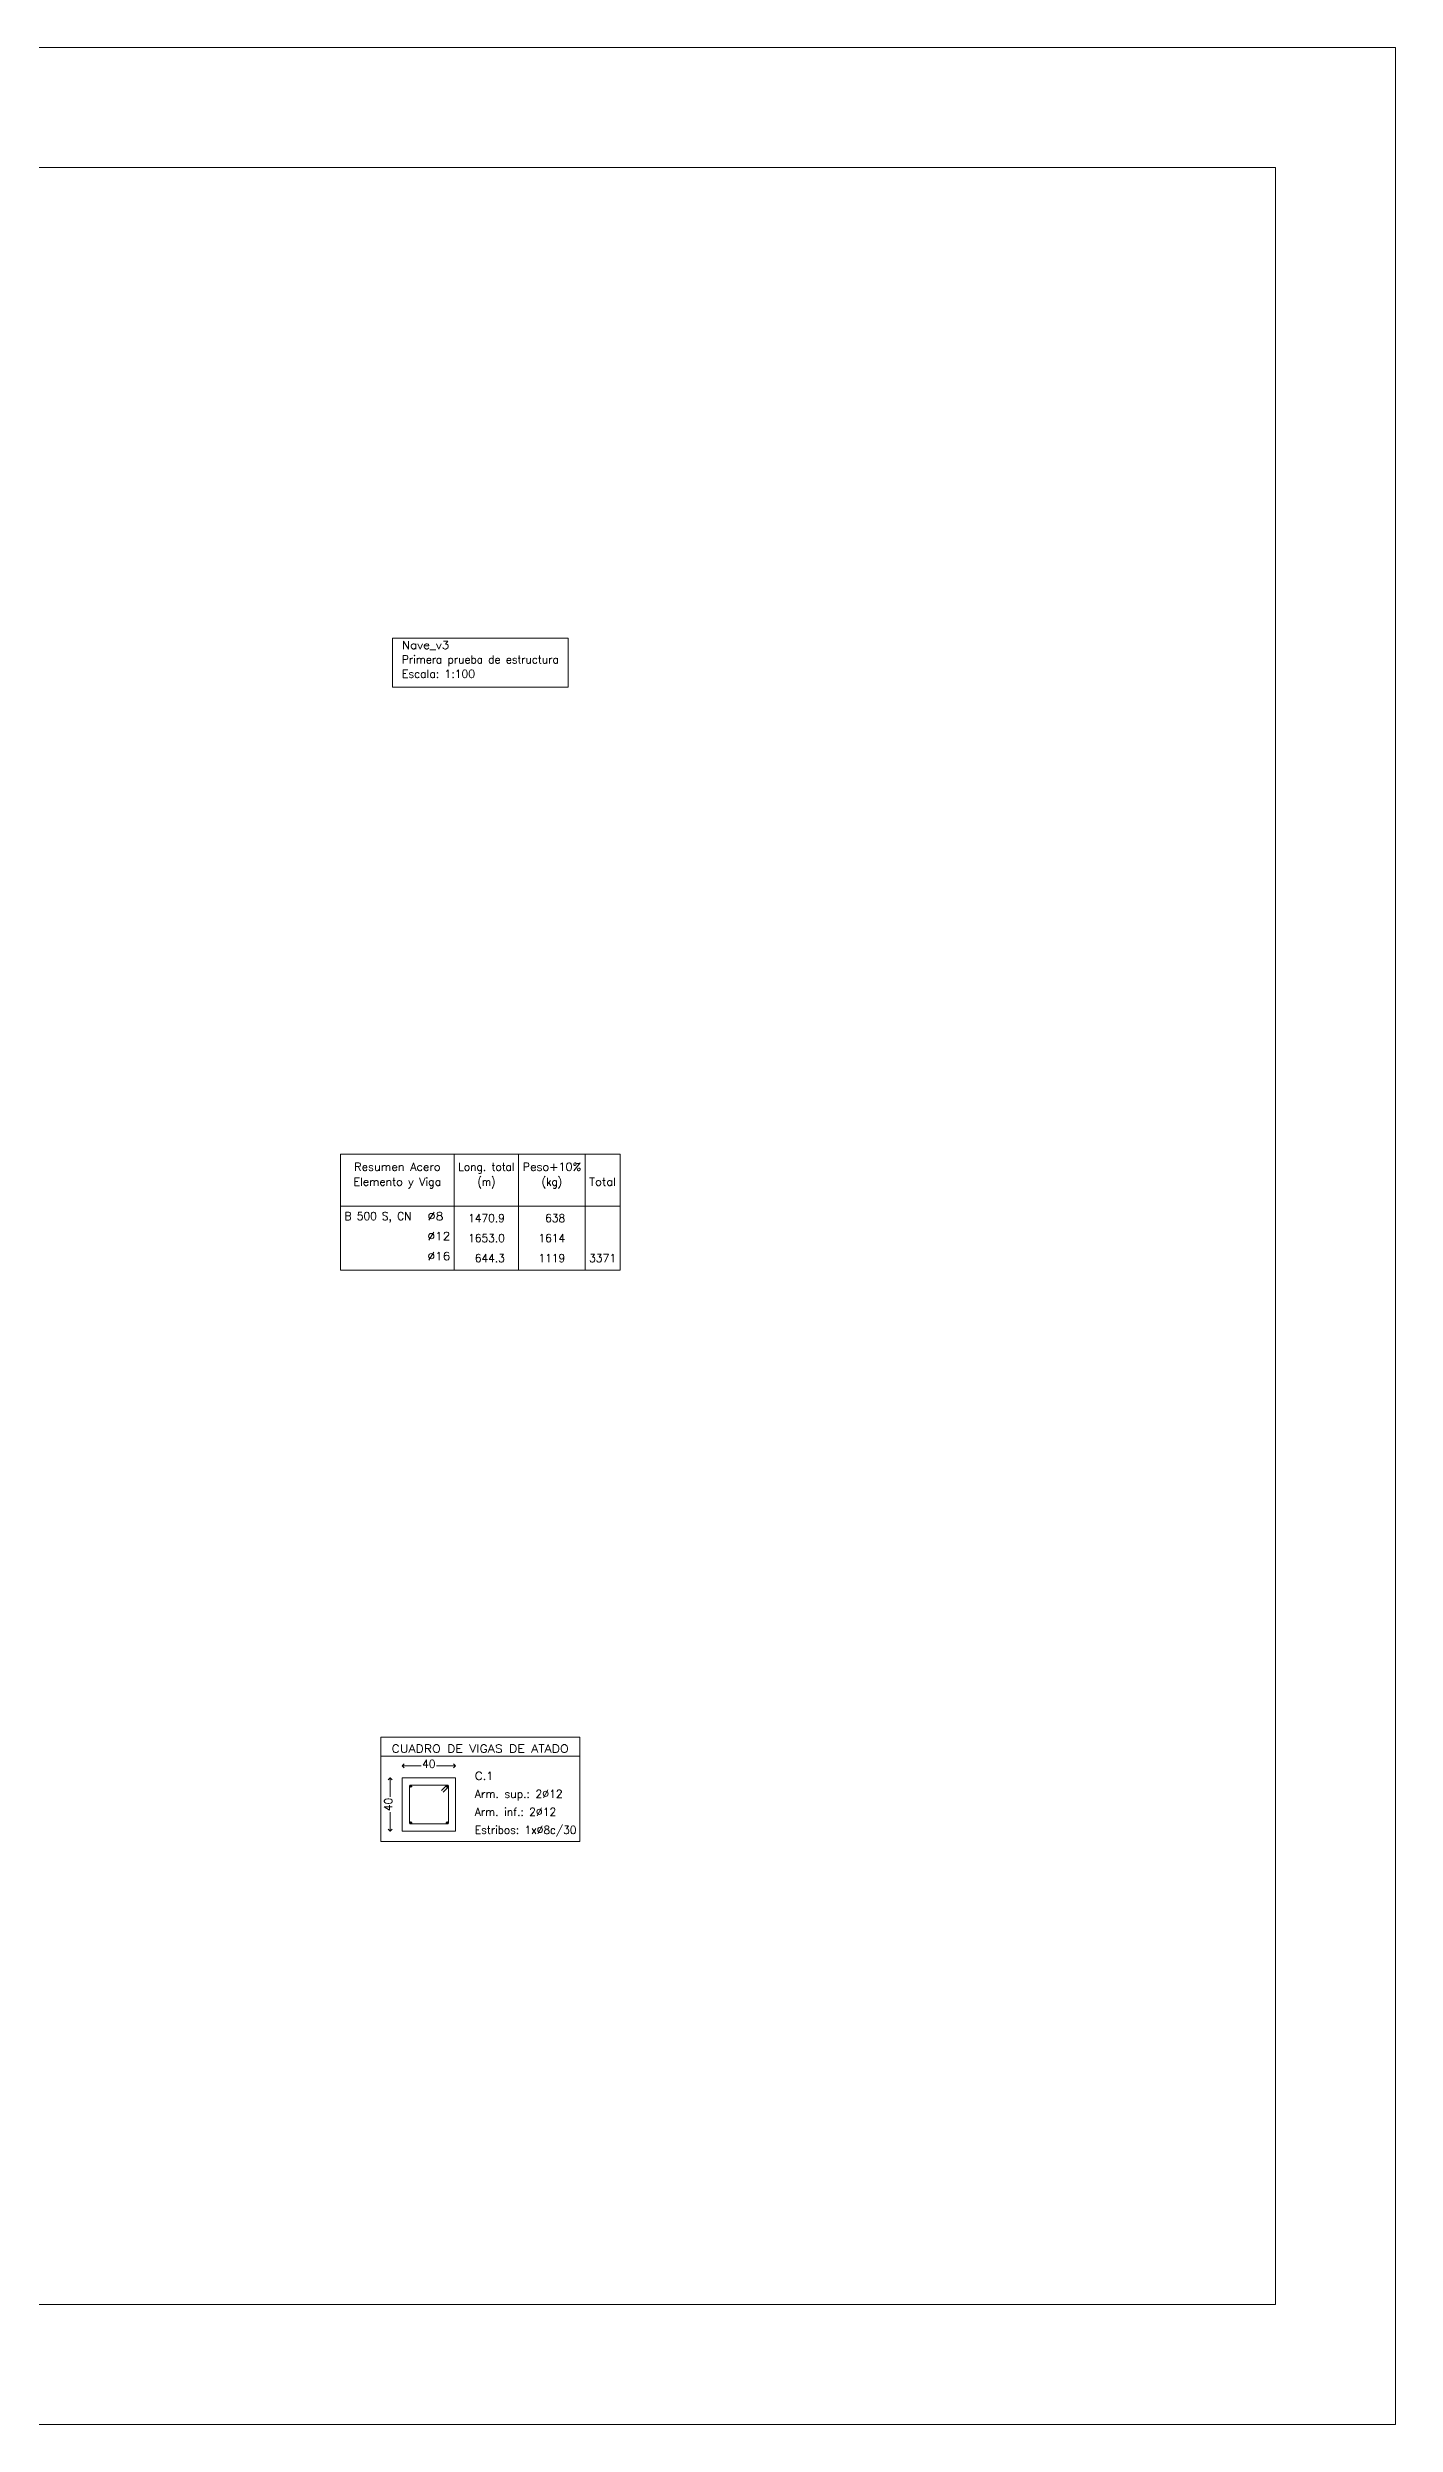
# Model space of a CAD drawing. Header units: millimetres. Extents: x -252 to 259, y -4 to 137.
# Drawn here: x -200.9 to -167.2, y 77.4 to 136.8 of the extents above; entities that cross this region are included whole.
import ezdxf
from ezdxf.enums import TextEntityAlignment as Align

# ---------------------------------------------------------------- set-up
doc = ezdxf.new("R2010")
doc.units = ezdxf.units.MM
for name, color, linetype, lineweight in [('CIM_CUAD_VIG_ATA', 1, 'Continuous', 9), ('RECUAD_LIMITES', 2, 'Continuous', 0), ('RECUAD_MARCO', 1, 'Continuous', 20), ('TABLAS', 1, 'Continuous', 0), ('TEXTO_TABLAS', 1, 'Continuous', 0), ('VGT_BARRAS', 1, 'Continuous', 0), ('VGT_CONTORNO', 3, 'Continuous', 0), ('VGT_COTAS', 2, 'Continuous', 0), ('VGT_ESTRIBOS', 1, 'Continuous', 0), ('VGT_TEXTOS', 2, 'Continuous', 0)]:
    doc.layers.add(name, color=color, linetype=linetype, lineweight=lineweight)
doc.styles.add('CYPETXT', font='romans__.ttf', dxfattribs={"height": 0.2})

msp = doc.modelspace()

# ---------------------------------------------------------------- hatches: boundary and pattern name
at = {"layer": 'VGT_BARRAS'}
h = msp.add_hatch(color=256, dxfattribs=at)
edge = h.paths.add_edge_path(flags=0)
edge.add_arc((-191.813, 93.341), 0.02, 0, 360)
h = msp.add_hatch(color=256, dxfattribs=at)
edge = h.paths.add_edge_path(flags=0)
edge.add_arc((-190.906, 93.341), 0.02, 0, 360)
h = msp.add_hatch(color=256, dxfattribs=at)
edge = h.paths.add_edge_path(flags=0)
edge.add_arc((-191.813, 92.434), 0.02, 0, 360)
h = msp.add_hatch(color=256, dxfattribs=at)
edge = h.paths.add_edge_path(flags=0)
edge.add_arc((-190.906, 92.434), 0.02, 0, 360)

# ---------------------------------------------------------------- linework, layer by layer
at = {"layer": 'RECUAD_LIMITES'}
msp.add_lwpolyline([(-251.203, 77.395), (-167.203, 77.395), (-167.203, 136.795), (-251.203, 136.795), (-251.203, 77.395)], close=True, dxfattribs=at)
at = {"layer": 'RECUAD_MARCO'}
msp.add_lwpolyline([(-248.203, 80.395), (-170.203, 80.395), (-170.203, 133.795), (-248.203, 133.795), (-248.203, 80.395)], close=True, dxfattribs=at)
at = {"layer": 'TABLAS'}
for p, q in [((-190.726, 106.242), (-190.726, 109.142)), ((-189.119, 106.242), (-189.119, 109.142)), ((-187.455, 106.242), (-187.455, 109.142)), ((-193.57, 107.842), (-186.583, 107.842))]:
    msp.add_line(p, q, dxfattribs=at)
for points in [[(-192.275, 120.809), (-187.877, 120.809), (-187.877, 122.039), (-192.275, 122.039), (-192.275, 120.809)], [(-193.57, 106.242), (-186.583, 106.242), (-186.583, 109.142), (-193.57, 109.142), (-193.57, 106.242)]]:
    msp.add_lwpolyline(points, close=True, dxfattribs=at)
at = {"layer": 'VGT_BARRAS'}
for p, q in [((-191.843, 93.341), (-191.783, 93.341)), ((-191.813, 93.371), (-191.813, 93.311)), ((-190.936, 93.341), (-190.876, 93.341)), ((-190.906, 93.371), (-190.906, 93.311)), ((-191.843, 92.434), (-191.783, 92.434)), ((-191.813, 92.464), (-191.813, 92.404)), ((-190.936, 92.434), (-190.876, 92.434)), ((-190.906, 92.464), (-190.906, 92.404))]:
    msp.add_line(p, q, dxfattribs=at)
for centre in [(-191.813, 93.341), (-191.813, 93.341), (-190.906, 93.341), (-190.906, 93.341), (-191.813, 92.434), (-191.813, 92.434), (-190.906, 92.434), (-190.906, 92.434)]:
    msp.add_circle(centre, 0.02, dxfattribs=at)
at = {"layer": 'VGT_CONTORNO'}
msp.add_lwpolyline([(-192.026, 92.221), (-190.693, 92.221), (-190.693, 93.554), (-192.026, 93.554), (-192.026, 92.221)], close=True, dxfattribs=at)
at = {"layer": 'VGT_COTAS'}
for p, q in [((-192.026, 93.854), (-191.976, 93.904)), ((-192.026, 93.853), (-192.026, 93.856)), ((-192.026, 93.854), (-191.976, 93.804)), ((-192.026, 93.854), (-191.553, 93.854)), ((-191.167, 93.854), (-190.693, 93.854)), ((-190.693, 93.854), (-190.743, 93.904)), ((-190.693, 93.854), (-190.743, 93.804)), ((-190.693, 93.853), (-190.693, 93.856)), ((-192.326, 93.554), (-192.376, 93.504)), ((-192.328, 93.554), (-192.325, 93.554)), ((-192.326, 93.554), (-192.276, 93.504)), ((-192.326, 93.081), (-192.326, 93.554)), ((-192.326, 92.221), (-192.326, 92.695)), ((-192.326, 92.221), (-192.376, 92.271)), ((-192.328, 92.221), (-192.325, 92.221)), ((-192.326, 92.221), (-192.276, 92.271))]:
    msp.add_line(p, q, dxfattribs=at)
at = {"layer": 'VGT_ESTRIBOS'}
for p, q in [((-191.846, 93.354), (-191.846, 92.421)), ((-190.893, 93.374), (-191.826, 93.374)), ((-190.917, 93.374), (-191.049, 93.242)), ((-190.873, 93.33), (-191.005, 93.198)), ((-190.873, 92.421), (-190.873, 93.354)), ((-191.826, 92.401), (-190.893, 92.401))]:
    msp.add_line(p, q, dxfattribs=at)
for centre, start, end in [((-191.826, 93.354), 90, 180), ((-190.893, 93.354), 0, 90), ((-191.826, 92.421), 180, 270), ((-190.893, 92.421), 270, 0)]:
    msp.add_arc(centre, 0.02, start, end, dxfattribs=at)
at = {"layer": 'VGT_TEXTOS', "lineweight": 9}
for p, q in [((-192.566, 94.574), (-187.586, 94.574)), ((-192.566, 94.574), (-192.566, 91.964)), ((-187.586, 94.574), (-187.586, 91.964)), ((-192.566, 94.094), (-187.586, 94.094)), ((-192.566, 91.964), (-187.586, 91.964))]:
    msp.add_line(p, q, dxfattribs=at)

# ---------------------------------------------------------------- texts
at = {"layer": 'CIM_CUAD_VIG_ATA', "style": 'CYPETXT', "width": 0.971321}
msp.add_text('CUADRO DE VIGAS DE ATADO', height=0.2, dxfattribs=at).set_placement((-192.296, 94.184), (-187.868, 94.184), align=Align.FIT)
at = {"layer": 'TABLAS', "style": 'CYPETXT'}
for s, width, p, p2 in [('Nave_v3', 0.901395, (-192.035, 121.764), (-190.853, 121.764)), ('Primera prueba de estructura', 0.828843, (-192.035, 121.404), (-188.117, 121.404)), ('Escala: 1:100', 0.854704, (-192.035, 121.044), (-190.208, 121.044))]:
    msp.add_text(s, height=0.2, dxfattribs=dict(at, width=width)).set_placement(p, p2, align=Align.FIT)
at = {"layer": 'TEXTO_TABLAS', "style": 'CYPETXT'}
for s, width, p, p2 in [('Resumen Acero', 0.899458, (-193.228, 108.725), (-191.068, 108.725)), ('Long. total', 0.834224, (-190.626, 108.725), (-189.219, 108.725)), ('Peso+10%', 0.916204, (-189.019, 108.725), (-187.555, 108.725)), ('Elemento y Viga', 0.855188, (-193.243, 108.352), (-191.053, 108.352)), ('(m)', 0.804818, (-190.147, 108.352), (-189.697, 108.352)), ('(kg)', 0.827454, (-188.543, 108.352), (-188.03, 108.352)), ('Total', 0.935074, (-187.355, 108.352), (-186.683, 108.352)), ('B 500 S, CN', 0.772631, (-193.47, 107.492), (-191.796, 107.492)), ('%%c8', 1.069283, (-191.396, 107.492), (-190.994, 107.492)), ('1470.9', 0.870252, (-190.384, 107.442), (-189.46, 107.442)), ('638', 0.872087, (-188.455, 107.442), (-187.951, 107.442)), ('%%c12', 1.002473, (-191.396, 106.992), (-190.826, 106.992)), ('1653.0', 0.870252, (-190.384, 106.942), (-189.46, 106.942)), ('1614', 0.872087, (-188.623, 106.942), (-187.951, 106.942)), ('%%c16', 1.002473, (-191.396, 106.492), (-190.826, 106.492)), ('644.3', 0.869846, (-190.216, 106.442), (-189.46, 106.442)), ('1119', 0.872087, (-188.623, 106.442), (-187.951, 106.442)), ('3371', 0.872087, (-187.355, 106.442), (-186.683, 106.442))]:
    msp.add_text(s, height=0.2, dxfattribs=dict(at, width=width)).set_placement(p, p2, align=Align.FIT)
at = {"layer": 'VGT_COTAS', "style": 'CYPETXT', "width": 0.872087}
msp.add_text('40', height=0.2, dxfattribs=at).set_placement((-191.528, 93.804), (-191.192, 93.804), align=Align.FIT)
msp.add_text('40', height=0.2, rotation=90, dxfattribs=at).set_placement((-192.276, 92.72), (-192.276, 93.056), align=Align.FIT)
at = {"layer": 'VGT_TEXTOS', "style": 'CYPETXT'}
for s, width, p, p2 in [('C.1', 0.881336, (-190.213, 93.504), (-189.745, 93.504)), ('Arm. sup.: 2%%c12', 0.851284, (-190.213, 93.054), (-188.017, 93.054)), ('Arm. inf.: 2%%c12', 0.836178, (-190.213, 92.604), (-188.182, 92.604)), ('Estribos: 1x%%c8c/30', 0.845075, (-190.213, 92.154), (-187.672, 92.154))]:
    msp.add_text(s, height=0.2, dxfattribs=dict(at, width=width)).set_placement(p, p2, align=Align.FIT)

doc.saveas('drawing.dxf')
